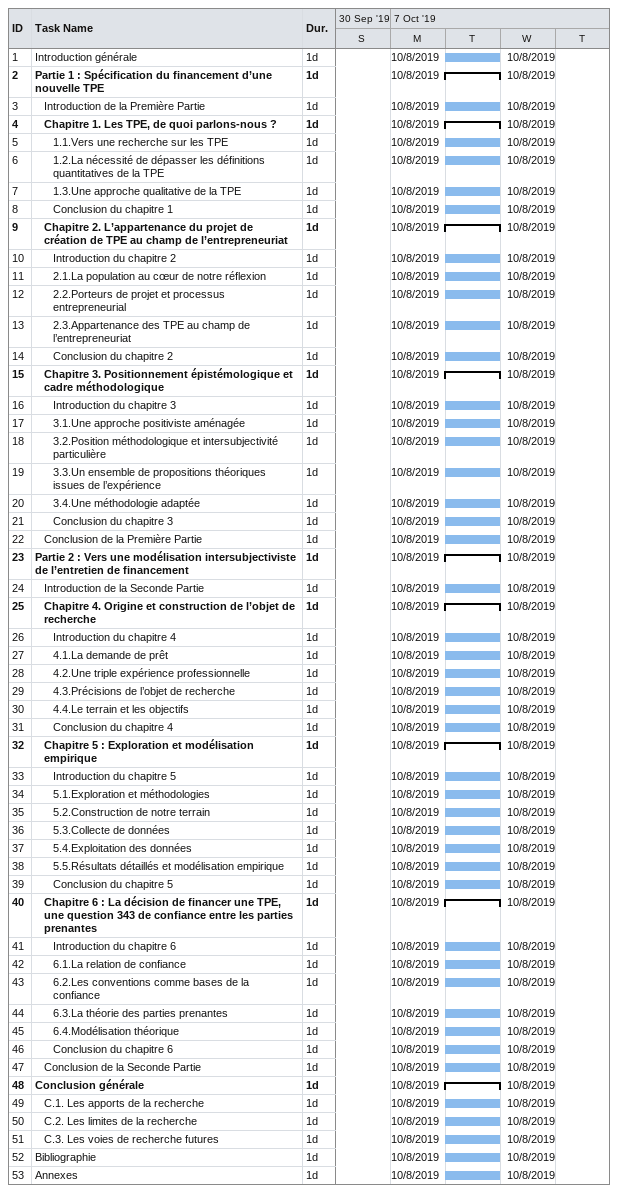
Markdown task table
| ID | Level | Task | Duration | Start | Finish |
|---|---|---|---|---|---|
| 1 | 1 | Introduction générale | 1d | 2019-10-08 | 2019-10-08 |
| 2 | 1 | **Partie 1 : Spécification du financement d’une nouvelle TPE** | 1d | 2019-10-08 | 2019-10-08 |
| 3 | 2 | Introduction de la Première Partie | 1d | 2019-10-08 | 2019-10-08 |
| 4 | 2 | **Chapitre 1. Les TPE, de quoi parlons-nous ?** | 1d | 2019-10-08 | 2019-10-08 |
| 5 | 3 | 1.1.Vers une recherche sur les TPE | 1d | 2019-10-08 | 2019-10-08 |
| 6 | 3 | 1.2.La nécessité de dépasser les définitions quantitatives de la TPE | 1d | 2019-10-08 | 2019-10-08 |
| 7 | 3 | 1.3.Une approche qualitative de la TPE | 1d | 2019-10-08 | 2019-10-08 |
| 8 | 3 | Conclusion du chapitre 1 | 1d | 2019-10-08 | 2019-10-08 |
| 9 | 2 | **Chapitre 2. L’appartenance du projet de création de TPE au champ de l’entrepreneuriat** | 1d | 2019-10-08 | 2019-10-08 |
| 10 | 3 | Introduction du chapitre 2 | 1d | 2019-10-08 | 2019-10-08 |
| 11 | 3 | 2.1.La population au cœur de notre réflexion | 1d | 2019-10-08 | 2019-10-08 |
| 12 | 3 | 2.2.Porteurs de projet et processus entrepreneurial | 1d | 2019-10-08 | 2019-10-08 |
| 13 | 3 | 2.3.Appartenance des TPE au champ de l’entrepreneuriat | 1d | 2019-10-08 | 2019-10-08 |
| 14 | 3 | Conclusion du chapitre 2 | 1d | 2019-10-08 | 2019-10-08 |
| 15 | 2 | **Chapitre 3. Positionnement épistémologique et cadre méthodologique** | 1d | 2019-10-08 | 2019-10-08 |
| 16 | 3 | Introduction du chapitre 3 | 1d | 2019-10-08 | 2019-10-08 |
| 17 | 3 | 3.1.Une approche positiviste aménagée | 1d | 2019-10-08 | 2019-10-08 |
| 18 | 3 | 3.2.Position méthodologique et intersubjectivité particulière | 1d | 2019-10-08 | 2019-10-08 |
| 19 | 3 | 3.3.Un ensemble de propositions théoriques issues de l’expérience | 1d | 2019-10-08 | 2019-10-08 |
| 20 | 3 | 3.4.Une méthodologie adaptée | 1d | 2019-10-08 | 2019-10-08 |
| 21 | 3 | Conclusion du chapitre 3 | 1d | 2019-10-08 | 2019-10-08 |
| 22 | 2 | Conclusion de la Première Partie | 1d | 2019-10-08 | 2019-10-08 |
| 23 | 1 | **Partie 2 : Vers une modélisation intersubjectiviste de l’entretien de financement** | 1d | 2019-10-08 | 2019-10-08 |
| 24 | 2 | Introduction de la Seconde Partie | 1d | 2019-10-08 | 2019-10-08 |
| 25 | 2 | **Chapitre 4. Origine et construction de l’objet de recherche** | 1d | 2019-10-08 | 2019-10-08 |
| 26 | 3 | Introduction du chapitre 4 | 1d | 2019-10-08 | 2019-10-08 |
| 27 | 3 | 4.1.La demande de prêt | 1d | 2019-10-08 | 2019-10-08 |
| 28 | 3 | 4.2.Une triple expérience professionnelle | 1d | 2019-10-08 | 2019-10-08 |
| 29 | 3 | 4.3.Précisions de l’objet de recherche | 1d | 2019-10-08 | 2019-10-08 |
| 30 | 3 | 4.4.Le terrain et les objectifs | 1d | 2019-10-08 | 2019-10-08 |
| 31 | 3 | Conclusion du chapitre 4 | 1d | 2019-10-08 | 2019-10-08 |
| 32 | 2 | **Chapitre 5 : Exploration et modélisation empirique** | 1d | 2019-10-08 | 2019-10-08 |
| 33 | 3 | Introduction du chapitre 5 | 1d | 2019-10-08 | 2019-10-08 |
| 34 | 3 | 5.1.Exploration et méthodologies | 1d | 2019-10-08 | 2019-10-08 |
| 35 | 3 | 5.2.Construction de notre terrain | 1d | 2019-10-08 | 2019-10-08 |
| 36 | 3 | 5.3.Collecte de données | 1d | 2019-10-08 | 2019-10-08 |
| 37 | 3 | 5.4.Exploitation des données | 1d | 2019-10-08 | 2019-10-08 |
| 38 | 3 | 5.5.Résultats détaillés et modélisation empirique | 1d | 2019-10-08 | 2019-10-08 |
| 39 | 3 | Conclusion du chapitre 5 | 1d | 2019-10-08 | 2019-10-08 |
| 40 | 2 | **Chapitre 6 : La décision de financer une TPE, une question 343 de confiance entre les parties prenantes** | 1d | 2019-10-08 | 2019-10-08 |
| 41 | 3 | Introduction du chapitre 6 | 1d | 2019-10-08 | 2019-10-08 |
| 42 | 3 | 6.1.La relation de confiance | 1d | 2019-10-08 | 2019-10-08 |
| 43 | 3 | 6.2.Les conventions comme bases de la confiance | 1d | 2019-10-08 | 2019-10-08 |
| 44 | 3 | 6.3.La théorie des parties prenantes | 1d | 2019-10-08 | 2019-10-08 |
| 45 | 3 | 6.4.Modélisation théorique | 1d | 2019-10-08 | 2019-10-08 |
| 46 | 3 | Conclusion du chapitre 6 | 1d | 2019-10-08 | 2019-10-08 |
| 47 | 2 | Conclusion de la Seconde Partie | 1d | 2019-10-08 | 2019-10-08 |
| 48 | 1 | **Conclusion générale** | 1d | 2019-10-08 | 2019-10-08 |
| 49 | 2 | C.1. Les apports de la recherche | 1d | 2019-10-08 | 2019-10-08 |
| 50 | 2 | C.2. Les limites de la recherche | 1d | 2019-10-08 | 2019-10-08 |
| 51 | 2 | C.3. Les voies de recherche futures | 1d | 2019-10-08 | 2019-10-08 |
| 52 | 1 | Bibliographie | 1d | 2019-10-08 | 2019-10-08 |
| 53 | 1 | Annexes | 1d | 2019-10-08 | 2019-10-08 |
